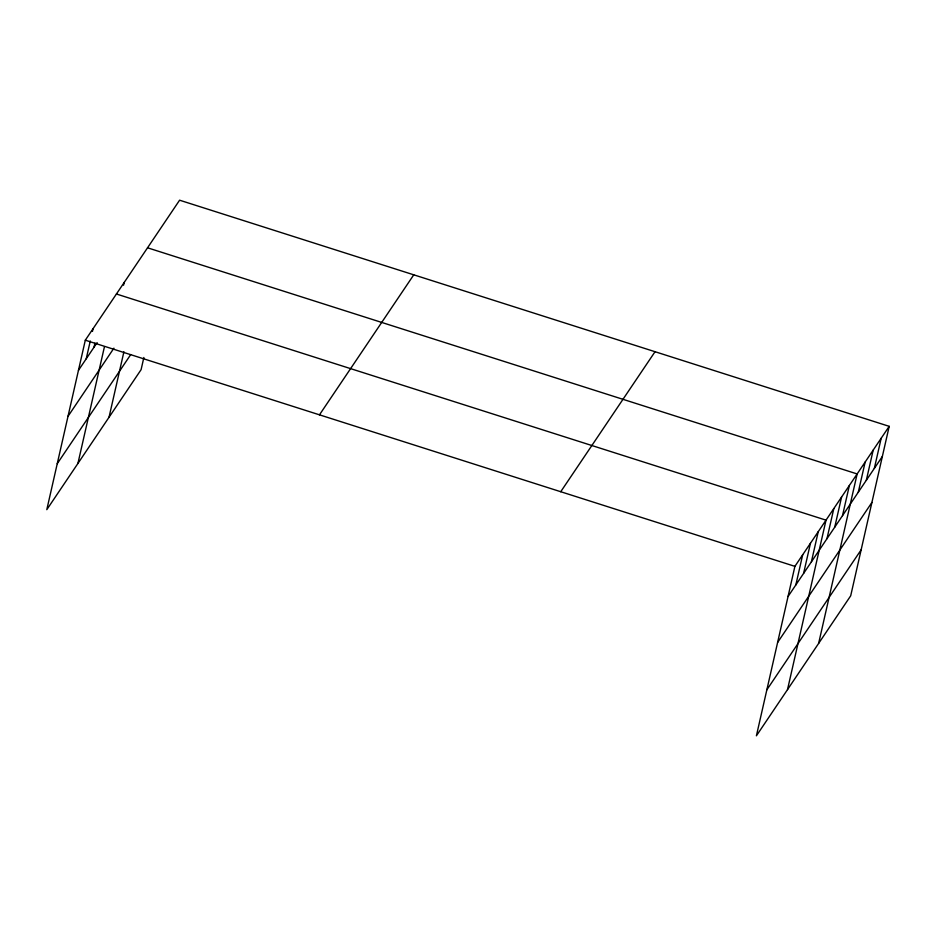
<?xml version="1.0" encoding="UTF-8"?>
<svg xmlns="http://www.w3.org/2000/svg" width="936" height="936" viewBox="0 0 936 936"><rect width="100%" height="100%" fill="white"/><g stroke="black" fill="none" stroke-linecap="round" stroke-linejoin="round"><path stroke-width="1.4" d="M889.2 426.336L794.898 566.35L756.405 735.801L850.695 595.799L889.2 426.336L179.595 200.199L85.305 340.201L46.8 509.664L141.102 369.65L143.863 357.482M86.229 358.792L90.277 340.985M92.453 331.391L93.073 328.653M94.009 347.244L94.945 343.138M77.922 463.46L104.352 347.127M123.575 285.188L124.195 282.45M109.032 417.257L123.915 351.772M795.834 584.941L802.678 554.802M803.615 573.382L810.459 543.243M811.395 561.834L818.24 531.695M787.515 689.598L826.02 520.147L116.415 293.998M826.956 538.738L833.8 508.599M834.736 527.19L841.581 497.039M842.505 515.631L849.361 485.491M818.637 643.395L857.142 473.944L147.537 247.794M858.3 492.184L865.157 462.045M866.327 480.285L873.171 450.146M874.341 468.386L881.185 438.235M78.448 370.352L97.122 342.623M68.012 416.321L113.911 348.169M57.248 463.683L130.701 354.615M319.469 414.835L413.77 274.821M560.734 491.716L655.036 351.714M788.053 596.489L882.355 456.475M777.605 642.459L871.907 502.456M766.841 689.832L861.143 549.818M85.305 340.201L794.898 566.35"/></g></svg>
